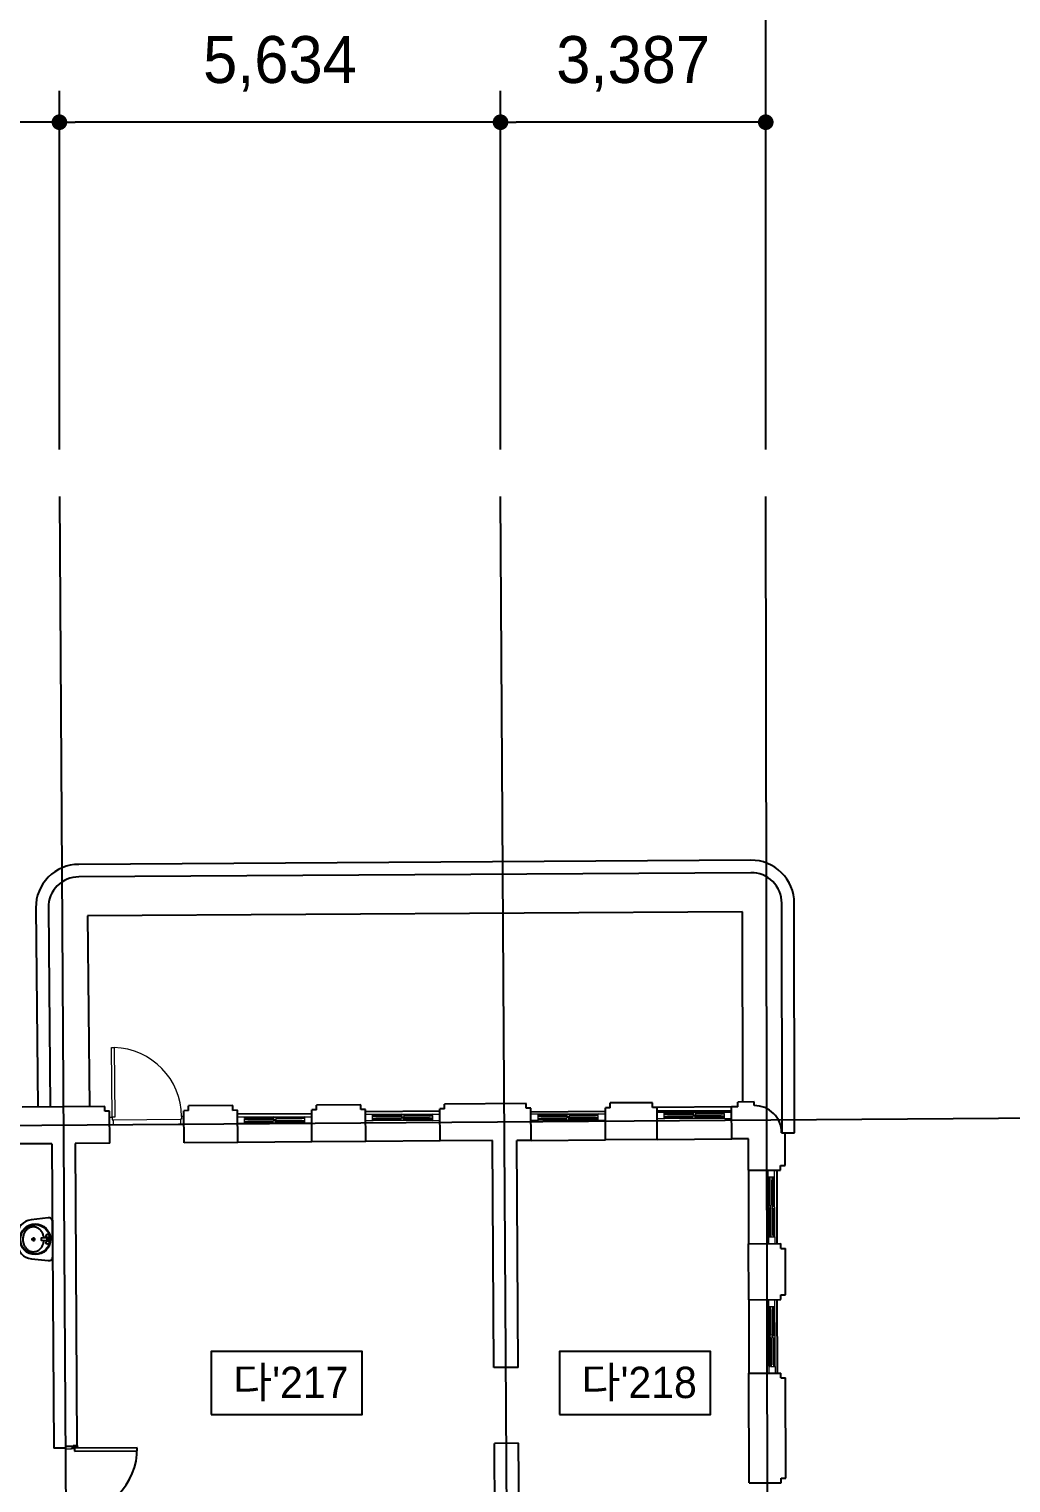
# Model space of a CAD drawing. Header units: millimetres. Extents: x 580267 to 706267, y -57600 to 28800.
# Drawn here: x 674261 to 686801, y -8622 to 9954 of the extents above; entities that cross this region are included whole.
import ezdxf
from ezdxf.enums import TextEntityAlignment as Align

# ---------------------------------------------------------------- set-up
doc = ezdxf.new("R2010")
doc.units = ezdxf.units.MM
doc.header["$LTSCALE"] = 5
doc.layers.add('ELE-2 (마감 창호)', color=4, linetype='Continuous', lineweight=9)
for name, color, linetype in [('text', 7, 'Continuous'), ('단면선', 2, 'Continuous'), ('입면', 7, 'Continuous'), ('입면선', 8, 'Continuous'), ('중심선', 1, 'Continuous'), ('치수', 7, 'Continuous')]:
    doc.layers.add(name, color=color, linetype=linetype)
doc.styles.get("Standard").update_dxf_attribs({"font": 'Gulim.ttf'})
doc.dimstyles.new('ISO-25', dxfattribs={"dimscale": 400, "dimtxt": 1.5, "dimasz": 0.5, "dimexe": 1, "dimexo": 1.5, "dimgap": 1, "dimtad": 1, "dimdec": 0, "dimlunit": 6, "dimtxsty": 'Standard', "dimblk": 'DOT', "dimcen": 0, "dimclrd": 256, "dimclre": 256, "dimclrt": 7, "dimadec": 0, "dimazin": 0, "dimtfac": 1, "dimtdec": 0, "dimtix": 1, "dimtmove": 0, "dimatfit": 3, "dimfxl": 1.25, "dimlwd": -1, "dimlwe": -1, "dimarcsym": 0})

# ---------------------------------------------------------------- blocks, each defined once
blk = doc.blocks.new('A$C26F80365')
at = {"layer": '입면선'}
for p, q in [((-25, 194), (25, 194)), ((-26, 0), (27, 0)), ((0, -27), (0, 26))]:
    blk.add_line(p, q, dxfattribs=at)
blk.add_lwpolyline([(-51, -205), (51, -205, 0.382162), (250, -27), (274, 189, 0.447008), (224, 245), (-224, 245, 0.447008), (-274, 189), (-250, -27, 0.382162)], format="xyb", close=True, dxfattribs=at)
blk.add_lwpolyline([(-25, 170), (-22, 170, -0.386916), (-18, 166), (-12, 101), (12, 101), (18, 166, -0.386916), (22, 170), (25, 170)], format="xyb", dxfattribs=at)
for centre, radius in [((0, 23), 196), ((0, 23), 188), ((-43, 182), 21.4), ((0, 182), 6.83), ((43, 182), 21.4), ((0, 0), 12.8)]:
    blk.add_circle(centre, radius, dxfattribs=at)
blk.add_rational_spline([(-15, 134), (-270, 114), (-135, -71), (0, -256), (135, -71), (270, 114), (15, 134)], [1, 0.527194519268, 1, 0.527194519268, 1, 0.527194519268, 1], degree=2, knots=[0, 0, 0, 0.333333, 0.333333, 0.666667, 0.666667, 1, 1, 1], dxfattribs=at)
blk = doc.blocks.new('_Dot')
at = {"color": 0, "linetype": 'ByBlock', "lineweight": -2}
blk.add_line((-0.5, 0), (-1, 0), dxfattribs=at)
at = {"color": 0, "linetype": 'ByBlock', "const_width": 0.5}
blk.add_lwpolyline([(-0.25, 0, 1), (0.25, 0, 1)], format="xyb", close=True, dxfattribs=at)
blk = doc.blocks.new('*D5')
at = {"layer": 'Defpoints', "color": 0}
for p in [(683670, 13077), (607136, 3983), (683670, 3983)]:
    blk.add_point(p, dxfattribs=at)
at = {"layer": '치수'}
for p, q in [((607136, 4583), (607136, 13477)), ((683670, 4583), (683670, 13477)), ((607336, 13077), (683470, 13077))]:
    blk.add_line(p, q, dxfattribs=at)
at = {"layer": '치수', "xscale": 200, "yscale": 200, "zscale": 200, "rotation": 180}
blk.add_blockref('_Dot', (607136, 13077), dxfattribs=at)
at = {"layer": '치수', "xscale": 200, "yscale": 200, "zscale": 200}
blk.add_blockref('_Dot', (683670, 13077), dxfattribs=at)
at = {"layer": '치수', "color": 7, "insert": (645403, 13822), "char_height": 600, "attachment_point": 5}
blk.add_mtext('76,534', dxfattribs=at)
blk = doc.blocks.new('*D28')
at = {"layer": 'Defpoints', "color": 0}
for p in [(671010, 8764), (671010, 3983), (674648, 3983)]:
    blk.add_point(p, dxfattribs=at)
at = {"layer": '치수'}
for p, q in [((671010, 4583), (671010, 9164)), ((674648, 4583), (674648, 9164)), ((674448, 8764), (671210, 8764))]:
    blk.add_line(p, q, dxfattribs=at)
at = {"layer": '치수', "xscale": 200, "yscale": 200, "zscale": 200, "rotation": 180}
blk.add_blockref('_Dot', (671010, 8764), dxfattribs=at)
at = {"layer": '치수', "xscale": 200, "yscale": 200, "zscale": 200}
blk.add_blockref('_Dot', (674648, 8764), dxfattribs=at)
at = {"layer": '치수', "color": 7, "insert": (672829, 9509), "char_height": 600, "attachment_point": 5}
blk.add_mtext('3,639', dxfattribs=at)
blk = doc.blocks.new('*D29')
at = {"layer": 'Defpoints', "color": 0}
for p in [(674648, 8764), (674648, 3983), (680282, 3983)]:
    blk.add_point(p, dxfattribs=at)
at = {"layer": '치수'}
for p, q in [((674648, 4583), (674648, 9164)), ((680282, 4583), (680282, 9164)), ((680082, 8764), (674848, 8764))]:
    blk.add_line(p, q, dxfattribs=at)
at = {"layer": '치수', "xscale": 200, "yscale": 200, "zscale": 200, "rotation": 180}
blk.add_blockref('_Dot', (674648, 8764), dxfattribs=at)
at = {"layer": '치수', "xscale": 200, "yscale": 200, "zscale": 200}
blk.add_blockref('_Dot', (680282, 8764), dxfattribs=at)
at = {"layer": '치수', "color": 7, "insert": (677465, 9509), "char_height": 600, "attachment_point": 5}
blk.add_mtext('5,634', dxfattribs=at)
blk = doc.blocks.new('*D30')
at = {"layer": 'Defpoints', "color": 0}
for p in [(680282, 8764), (680282, 3983), (683670, 3983)]:
    blk.add_point(p, dxfattribs=at)
at = {"layer": '치수'}
for p, q in [((680282, 4583), (680282, 9164)), ((683670, 4583), (683670, 9164)), ((683470, 8764), (680482, 8764))]:
    blk.add_line(p, q, dxfattribs=at)
at = {"layer": '치수', "xscale": 200, "yscale": 200, "zscale": 200, "rotation": 180}
blk.add_blockref('_Dot', (680282, 8764), dxfattribs=at)
at = {"layer": '치수', "xscale": 200, "yscale": 200, "zscale": 200}
blk.add_blockref('_Dot', (683670, 8764), dxfattribs=at)
at = {"layer": '치수', "color": 7, "insert": (681976, 9509), "char_height": 600, "attachment_point": 5}
blk.add_mtext('3,387', dxfattribs=at)
blk = doc.blocks.new('*D47')
at = {"layer": 'Defpoints', "color": 0}
for p in [(683670, 10920), (666710, 3983), (683670, 3983)]:
    blk.add_point(p, dxfattribs=at)
at = {"layer": '치수'}
for p, q in [((666710, 4583), (666710, 11320)), ((683670, 4583), (683670, 11320)), ((666910, 10920), (683470, 10920))]:
    blk.add_line(p, q, dxfattribs=at)
at = {"layer": '치수', "xscale": 200, "yscale": 200, "zscale": 200, "rotation": 180}
blk.add_blockref('_Dot', (666710, 10920), dxfattribs=at)
at = {"layer": '치수', "xscale": 200, "yscale": 200, "zscale": 200}
blk.add_blockref('_Dot', (683670, 10920), dxfattribs=at)
at = {"layer": '치수', "color": 7, "insert": (675190, 11665), "char_height": 600, "attachment_point": 5}
blk.add_mtext('16,960', dxfattribs=at)

msp = doc.modelspace()

# ---------------------------------------------------------------- linework, layer by layer
at = {"layer": 'ELE-2 (마감 창호)'}
for p, q in [((675313.4, -3058.3), (675348.4, -3058)), ((675319.6, -3947.3), (675313.4, -3058.3)), ((675348.4, -3058), (675354.6, -3947.1)), ((682373.9, -3889.7), (682282.2, -3890.3)), ((683141.8, -3884.2), (682373.9, -3889.7)), ((682374.1, -3904.7), (682373.9, -3889.7)), ((682414, -3893.4), (682375, -3893.6)), ((682375, -3903.6), (682375, -3893.6)), ((682414, -3901.9), (682414, -3893.4)), ((682734.4, -3901.6), (682735.4, -3900.1)), ((682735.4, -3900.1), (682737.4, -3899.6)), ((682737.3, -3891.1), (682776.3, -3890.8)), ((682737.4, -3899.6), (682737.3, -3891.1)), ((682747.4, -3900.5), (682737.4, -3899.6)), ((682747.5, -3908.5), (682747.4, -3900.5)), ((682776.5, -3917.8), (682776.3, -3890.8)), ((683121.9, -3899.4), (683141.9, -3899.2)), ((683121.9, -3904.4), (683121.9, -3899.4)), ((683141.8, -3884.2), (683233.6, -3883.6)), ((683141.9, -3899.2), (683141.8, -3884.2)), ((675289.6, -3947.6), (675319.6, -3947.3)), ((675290.4, -4047.6), (675289.6, -3947.6)), ((675335.4, -4047.2), (675290.4, -4047.6)), ((675354.6, -3947.1), (675319.6, -3947.3)), ((675319.6, -3947.3), (675319.9, -3982.3)), ((675319.9, -3982.3), (675334.9, -3982.2)), ((675334.9, -3982.2), (676193.9, -3976.2)), ((675334.9, -3982.2), (675335.4, -4047.2)), ((675335.4, -4047.2), (676194.4, -4041.2)), ((676208.9, -3976.1), (676193.9, -3976.2)), ((676193.9, -3976.2), (676194.4, -4041.2)), ((676194.4, -4041.2), (676239.4, -4040.9)), ((676238.7, -3940.9), (676208.7, -3941.1)), ((676208.7, -3941.1), (676208.9, -3976.1)), ((676239.4, -4040.9), (676238.7, -3940.9)), ((677013.1, -3948.4), (676922.5, -3949.1)), ((677018.6, -4028.4), (676923, -4029.1)), ((677780.9, -3943), (677013.1, -3948.4)), ((677013.2, -3963.4), (677013.1, -3948.4)), ((677033.2, -3963.3), (677013.2, -3963.4)), ((677033.2, -3968.3), (677013.2, -3968.4)), ((677013.5, -4008.4), (677013.2, -3968.4)), ((677033.5, -4008.3), (677013.5, -4008.4)), ((677033.5, -4013.3), (677013.5, -4013.4)), ((677013.6, -4025.4), (677013.5, -4013.4)), ((677018.6, -4025.4), (677013.6, -4025.4)), ((677053.1, -3952.1), (677014.1, -3952.4)), ((677014.2, -3962.4), (677014.1, -3952.4)), ((677034.2, -3962.3), (677014.2, -3962.4)), ((677034.2, -3969.3), (677014.2, -3969.4)), ((677014.3, -3979.4), (677014.2, -3969.4)), ((677053.3, -3979.1), (677014.3, -3979.4)), ((677776.5, -4023), (677018.6, -4028.4)), ((677018.6, -4028.4), (677018.6, -4025.4)), ((677033.2, -3968.3), (677033.2, -3963.3)), ((677033.5, -4013.3), (677033.5, -4008.3)), ((677034.2, -3969.3), (677034.2, -3962.3)), ((677043.2, -3961.7), (677053.1, -3960.6)), ((677043.2, -3969.7), (677043.2, -3961.7)), ((677053.2, -3970.6), (677043.2, -3969.7)), ((677381.5, -3960.3), (677048.2, -3962.7)), ((677048.2, -3968.7), (677048.2, -3962.7)), ((677381.6, -3966.3), (677048.2, -3968.7)), ((677053.1, -3960.6), (677053.1, -3952.1)), ((677055.2, -3961.1), (677053.1, -3960.6)), ((677055.2, -3970.1), (677053.2, -3970.6)), ((677053.3, -3979.1), (677053.2, -3970.6)), ((677056.2, -3962.6), (677055.2, -3961.1)), ((677056.2, -3968.6), (677055.2, -3970.1)), ((677373.5, -3960.4), (677374.5, -3958.9)), ((677373.6, -3966.4), (677374.6, -3967.9)), ((677374.5, -3958.9), (677376.5, -3958.4)), ((677374.6, -3967.9), (677376.6, -3968.4)), ((677376.4, -3949.9), (677415.4, -3949.6)), ((677376.5, -3958.4), (677376.4, -3949.9)), ((677386.5, -3959.3), (677376.5, -3958.4)), ((677386.6, -3967.3), (677376.6, -3968.4)), ((677376.6, -3976.9), (677376.6, -3968.4)), ((677376.6, -3976.9), (677415.6, -3976.6)), ((677416.8, -3994.6), (677377.8, -3994.8)), ((677416.8, -3994.6), (677377.8, -3994.8)), ((677378, -4021.8), (677377.8, -3994.8)), ((677378, -4021.8), (677417, -4021.6)), ((677381.6, -3966.3), (677381.5, -3960.3)), ((677386.6, -3967.3), (677386.5, -3959.3)), ((677406.8, -4004.1), (677416.8, -4003.1)), ((677406.9, -4012.1), (677406.8, -4004.1)), ((677416.9, -4013.1), (677406.9, -4012.1)), ((677745.3, -4002.8), (677411.8, -4005.1)), ((677411.9, -4011.1), (677411.8, -4005.1)), ((677745.4, -4008.8), (677411.9, -4011.1)), ((677415.6, -3976.6), (677415.4, -3949.6)), ((677416.8, -4003.1), (677416.8, -3994.6)), ((677418.8, -4003.6), (677416.8, -4003.1)), ((677418.9, -4012.6), (677416.9, -4013.1)), ((677417, -4021.6), (677416.9, -4013.1)), ((677419.8, -4005.1), (677418.8, -4003.6)), ((677419.9, -4011.1), (677418.9, -4012.6)), ((677738.3, -4002.8), (677739.3, -4001.3)), ((677738.4, -4008.8), (677739.4, -4010.3)), ((677739.3, -4001.3), (677741.3, -4000.8)), ((677739.4, -4010.3), (677741.4, -4010.8)), ((677741.2, -3992.3), (677780.2, -3992)), ((677741.3, -4000.8), (677741.2, -3992.3)), ((677751.3, -4001.7), (677741.3, -4000.8)), ((677741.4, -4010.8), (677751.4, -4009.7)), ((677741.4, -4019.3), (677741.4, -4010.8)), ((677780.4, -4019), (677741.4, -4019.3)), ((677746.4, -4008.8), (677746.3, -4002.8)), ((677751.4, -4009.7), (677751.3, -4001.7)), ((677760.3, -4002.2), (677780.3, -4002)), ((677760.4, -4009.2), (677760.3, -4002.2)), ((677760.4, -4009.2), (677780.4, -4009)), ((677761, -3958.1), (677781, -3958)), ((677761, -3963.1), (677761, -3958.1)), ((677761, -3963.1), (677781, -3963)), ((677761.3, -4003.1), (677781.3, -4003)), ((677761.3, -4008.1), (677761.3, -4003.1)), ((677761.3, -4008.1), (677781.3, -4008)), ((677776.5, -4023), (677776.4, -4020)), ((677776.4, -4020), (677781.4, -4020)), ((677776.5, -4023), (677872.1, -4022.4)), ((677780.3, -4002), (677780.2, -3992)), ((677780.4, -4019), (677780.4, -4009)), ((677780.9, -3943), (677871.5, -3942.4)), ((677781, -3958), (677780.9, -3943)), ((677781.3, -4003), (677781, -3963)), ((677781.4, -4020), (677781.3, -4008)), ((678648.5, -3914.9), (678557.9, -3915.5)), ((678654.1, -3994.9), (678558.5, -3995.5)), ((679416.3, -3909.5), (678648.5, -3914.9)), ((678648.6, -3929.9), (678648.5, -3914.9)), ((678668.6, -3929.8), (678648.6, -3929.9)), ((678668.6, -3934.8), (678648.6, -3934.9)), ((678648.9, -3974.9), (678648.6, -3934.9)), ((678668.9, -3974.8), (678648.9, -3974.9)), ((678669, -3979.8), (678649, -3979.9)), ((678649, -3991.9), (678649, -3979.9)), ((678654, -3991.9), (678649, -3991.9)), ((678688.5, -3918.6), (678649.5, -3918.9)), ((678649.6, -3928.9), (678649.5, -3918.9)), ((678669.6, -3928.7), (678649.6, -3928.9)), ((678669.6, -3935.7), (678649.6, -3935.9)), ((678649.7, -3945.9), (678649.6, -3935.9)), ((678688.7, -3945.6), (678649.7, -3945.9)), ((678654.1, -3994.9), (678654, -3991.9)), ((679411.9, -3989.5), (678654.1, -3994.9)), ((678668.6, -3934.8), (678668.6, -3929.8)), ((678669, -3979.8), (678668.9, -3974.8)), ((678669.6, -3935.7), (678669.6, -3928.7)), ((678678.6, -3928.2), (678688.6, -3927.1)), ((678678.7, -3936.2), (678678.6, -3928.2)), ((678688.7, -3937.1), (678678.7, -3936.2)), ((679017, -3926.8), (678683.6, -3929.1)), ((678683.6, -3935.1), (678683.6, -3929.1)), ((679017, -3932.8), (678683.6, -3935.1)), ((678688.6, -3927.1), (678688.5, -3918.6)), ((678690.6, -3927.6), (678688.6, -3927.1)), ((678690.7, -3936.6), (678688.7, -3937.1)), ((678688.7, -3945.6), (678688.7, -3937.1)), ((678691.6, -3929.1), (678690.6, -3927.6)), ((678691.6, -3935.1), (678690.7, -3936.6)), ((679009, -3926.9), (679010, -3925.3)), ((679009, -3932.9), (679010, -3934.3)), ((679010, -3925.3), (679011.9, -3924.8)), ((679010, -3934.3), (679012, -3934.8)), ((679011.9, -3916.3), (679050.9, -3916.1)), ((679011.9, -3924.8), (679011.9, -3916.3)), ((679022, -3925.8), (679011.9, -3924.8)), ((679022, -3933.8), (679012, -3934.8)), ((679012.1, -3943.3), (679012, -3934.8)), ((679012.1, -3943.3), (679051.1, -3943.1)), ((679052.2, -3961.1), (679013.2, -3961.3)), ((679052.2, -3961.1), (679013.2, -3961.3)), ((679013.4, -3988.3), (679013.2, -3961.3)), ((679013.4, -3988.3), (679052.4, -3988.1)), ((679017, -3932.8), (679017, -3926.8)), ((679022, -3933.8), (679022, -3925.8)), ((679042.3, -3970.6), (679052.3, -3969.6)), ((679042.3, -3978.6), (679042.3, -3970.6)), ((679052.3, -3979.6), (679042.3, -3978.6)), ((679380.8, -3969.2), (679047.3, -3971.6)), ((679047.3, -3977.6), (679047.3, -3971.6)), ((679380.8, -3975.2), (679047.3, -3977.6)), ((679051.1, -3943.1), (679050.9, -3916.1)), ((679052.3, -3969.6), (679052.2, -3961.1)), ((679054.3, -3970), (679052.3, -3969.6)), ((679054.3, -3979), (679052.3, -3979.6)), ((679052.4, -3988.1), (679052.3, -3979.6)), ((679055.3, -3971.5), (679054.3, -3970)), ((679055.3, -3977.5), (679054.3, -3979)), ((679373.8, -3969.3), (679374.7, -3967.8)), ((679373.8, -3975.3), (679374.8, -3976.8)), ((679374.7, -3967.8), (679376.7, -3967.3)), ((679374.8, -3976.8), (679376.8, -3977.3)), ((679376.7, -3958.8), (679415.7, -3958.5)), ((679376.7, -3967.3), (679376.7, -3958.8)), ((679386.7, -3968.2), (679376.7, -3967.3)), ((679376.8, -3977.3), (679386.8, -3976.2)), ((679376.9, -3985.8), (679376.8, -3977.3)), ((679415.9, -3985.5), (679376.9, -3985.8)), ((679381.8, -3975.2), (679381.8, -3969.2)), ((679386.8, -3976.2), (679386.7, -3968.2)), ((679395.7, -3968.6), (679415.7, -3968.5)), ((679395.8, -3975.6), (679395.7, -3968.6)), ((679395.8, -3975.6), (679415.8, -3975.5)), ((679396.4, -3924.6), (679416.4, -3924.5)), ((679396.5, -3929.6), (679396.4, -3924.6)), ((679396.5, -3929.6), (679416.5, -3929.5)), ((679396.8, -3969.6), (679416.8, -3969.5)), ((679396.8, -3974.6), (679396.8, -3969.6)), ((679396.8, -3974.6), (679416.8, -3974.5)), ((679411.9, -3989.5), (679411.9, -3986.5)), ((679411.9, -3986.5), (679416.9, -3986.5)), ((679411.9, -3989.5), (679507.5, -3988.8)), ((679415.7, -3968.5), (679415.7, -3958.5)), ((679415.9, -3985.5), (679415.8, -3975.5)), ((679416.3, -3909.5), (679506.9, -3908.8)), ((679416.4, -3924.5), (679416.3, -3909.5)), ((679416.8, -3969.5), (679416.5, -3929.5)), ((679416.9, -3986.5), (679416.8, -3974.5)), ((680761.8, -3911), (680669.6, -3911.7)), ((680767.3, -3991), (680670.2, -3991.7)), ((681529.6, -3905.6), (680761.8, -3911)), ((680761.9, -3926), (680761.8, -3911)), ((680781.9, -3925.9), (680761.9, -3926)), ((680781.9, -3930.9), (680761.9, -3931)), ((680762.2, -3971), (680761.9, -3931)), ((680782.2, -3970.9), (680762.2, -3971)), ((680782.2, -3975.9), (680762.2, -3976)), ((680762.3, -3988), (680762.2, -3976)), ((680767.3, -3988), (680762.3, -3988)), ((680801.8, -3914.7), (680762.8, -3915)), ((680762.9, -3925), (680762.8, -3915)), ((680782.9, -3924.9), (680762.9, -3925)), ((680782.9, -3931.9), (680762.9, -3932)), ((680763, -3942), (680762.9, -3932)), ((680802, -3941.7), (680763, -3942)), ((681525.2, -3985.6), (680767.3, -3991)), ((680767.3, -3991), (680767.3, -3988)), ((680781.9, -3930.9), (680781.9, -3925.9)), ((680782.2, -3975.9), (680782.2, -3970.9)), ((680782.9, -3931.9), (680782.9, -3924.9)), ((680791.9, -3924.3), (680801.9, -3923.2)), ((680791.9, -3932.3), (680791.9, -3924.3)), ((680801.9, -3933.2), (680791.9, -3932.3)), ((681130.2, -3922.9), (680796.9, -3925.3)), ((680796.9, -3931.3), (680796.9, -3925.3)), ((681130.3, -3928.9), (680796.9, -3931.3)), ((680801.9, -3923.2), (680801.8, -3914.7)), ((680803.9, -3923.7), (680801.9, -3923.2)), ((680803.9, -3932.7), (680801.9, -3933.2)), ((680802, -3941.7), (680801.9, -3933.2)), ((680804.9, -3925.2), (680803.9, -3923.7)), ((680804.9, -3931.2), (680803.9, -3932.7)), ((681122.2, -3923), (681123.2, -3921.5)), ((681122.3, -3929), (681123.3, -3930.5)), ((681123.2, -3921.5), (681125.2, -3921)), ((681123.3, -3930.5), (681125.3, -3931)), ((681125.2, -3912.5), (681164.2, -3912.2)), ((681125.2, -3921), (681125.2, -3912.5)), ((681135.2, -3921.9), (681125.2, -3921)), ((681135.3, -3929.9), (681125.3, -3931)), ((681125.4, -3939.5), (681125.3, -3931)), ((681125.4, -3939.5), (681164.4, -3939.2)), ((681165.5, -3957.2), (681126.5, -3957.4)), ((681165.5, -3957.2), (681126.5, -3957.4)), ((681126.7, -3984.4), (681126.5, -3957.4)), ((681126.7, -3984.4), (681165.7, -3984.2)), ((681130.3, -3928.9), (681130.2, -3922.9)), ((681135.3, -3929.9), (681135.2, -3921.9)), ((681155.5, -3966.7), (681165.5, -3965.7)), ((681155.6, -3974.7), (681155.5, -3966.7)), ((681165.6, -3975.7), (681155.6, -3974.7)), ((681494, -3965.4), (681160.6, -3967.7)), ((681160.6, -3973.7), (681160.6, -3967.7)), ((681494.1, -3971.4), (681160.6, -3973.7)), ((681164.4, -3939.2), (681164.2, -3912.2)), ((681165.5, -3965.7), (681165.5, -3957.2)), ((681167.5, -3966.2), (681165.5, -3965.7)), ((681167.6, -3975.2), (681165.6, -3975.7)), ((681165.7, -3984.2), (681165.6, -3975.7)), ((681168.6, -3967.6), (681167.5, -3966.2)), ((681168.6, -3973.6), (681167.6, -3975.2)), ((681487, -3965.4), (681488, -3963.9)), ((681487.1, -3971.4), (681488.1, -3972.9)), ((681488, -3963.9), (681490, -3963.4)), ((681488.1, -3972.9), (681490.1, -3973.4)), ((681490, -3954.9), (681529, -3954.6)), ((681490, -3963.4), (681490, -3954.9)), ((681500, -3964.3), (681490, -3963.4)), ((681490.1, -3973.4), (681500.1, -3972.3)), ((681490.1, -3981.9), (681490.1, -3973.4)), ((681529.1, -3981.6), (681490.1, -3981.9)), ((681495.1, -3971.3), (681495, -3965.3)), ((681500.1, -3972.3), (681500, -3964.3)), ((681509, -3964.7), (681529, -3964.6)), ((681509.1, -3971.7), (681509, -3964.7)), ((681509.1, -3971.7), (681529.1, -3971.6)), ((681509.7, -3920.7), (681529.7, -3920.6)), ((681509.8, -3925.7), (681509.7, -3920.7)), ((681509.8, -3925.7), (681529.8, -3925.6)), ((681510, -3965.7), (681530, -3965.6)), ((681510.1, -3970.7), (681510, -3965.7)), ((681510.1, -3970.7), (681530.1, -3970.6)), ((681525.2, -3985.6), (681525.2, -3982.6)), ((681525.2, -3982.6), (681530.2, -3982.6)), ((681525.2, -3985.6), (681622.4, -3985)), ((681529, -3964.6), (681529, -3954.6)), ((681529.1, -3981.6), (681529.1, -3971.6)), ((681529.6, -3905.6), (681621.8, -3905)), ((681529.7, -3920.6), (681529.6, -3905.6)), ((681530, -3965.6), (681529.8, -3925.6)), ((681530.2, -3982.6), (681530.1, -3970.6)), ((682379.5, -3969.6), (682282.7, -3970.3)), ((682394.1, -3904.5), (682374.1, -3904.7)), ((682394.1, -3909.5), (682374.1, -3909.7)), ((682374.4, -3949.7), (682374.1, -3909.7)), ((682394.4, -3949.5), (682374.4, -3949.7)), ((682394.4, -3954.5), (682374.4, -3954.7)), ((682374.5, -3966.7), (682374.4, -3954.7)), ((682379.5, -3966.6), (682374.5, -3966.7)), ((682395, -3903.5), (682375, -3903.6)), ((682395.1, -3910.5), (682375.1, -3910.6)), ((682375.2, -3920.6), (682375.1, -3910.6)), ((682414.2, -3920.4), (682375.2, -3920.6)), ((683137.3, -3964.3), (682379.5, -3969.6)), ((682379.5, -3969.6), (682379.5, -3966.6)), ((682394.1, -3909.5), (682394.1, -3904.5)), ((682394.4, -3954.5), (682394.4, -3949.5)), ((682395.1, -3910.5), (682395, -3903.5)), ((682404, -3902.9), (682414, -3901.9)), ((682404.1, -3910.9), (682404, -3902.9)), ((682414.1, -3911.9), (682404.1, -3910.9)), ((682742.4, -3901.6), (682409, -3903.9)), ((682409.1, -3909.9), (682409, -3903.9)), ((682742.4, -3907.6), (682409.1, -3909.9)), ((682416, -3902.4), (682414, -3901.9)), ((682416.1, -3911.4), (682414.1, -3911.9)), ((682414.2, -3920.4), (682414.1, -3911.9)), ((682417, -3903.9), (682416, -3902.4)), ((682417.1, -3909.9), (682416.1, -3911.4)), ((682734.4, -3907.6), (682735.5, -3909.1)), ((682735.5, -3909.1), (682737.5, -3909.6)), ((682747.5, -3908.5), (682737.5, -3909.6)), ((682737.5, -3918.1), (682737.5, -3909.6)), ((682737.5, -3918.1), (682776.5, -3917.8)), ((682777.6, -3935.8), (682738.7, -3936.1)), ((682777.6, -3935.8), (682738.7, -3936.1)), ((682738.8, -3963.1), (682738.7, -3936.1)), ((682738.8, -3963.1), (682777.8, -3962.8)), ((682742.4, -3907.6), (682742.4, -3901.6)), ((682767.7, -3945.4), (682777.7, -3944.3)), ((682767.8, -3953.4), (682767.7, -3945.4)), ((682777.8, -3954.3), (682767.8, -3953.4)), ((683106.2, -3944), (682772.7, -3946.3)), ((682772.8, -3952.3), (682772.7, -3946.3)), ((683106.2, -3950), (682772.8, -3952.3)), ((682777.7, -3944.3), (682777.6, -3935.8)), ((682779.7, -3944.8), (682777.7, -3944.3)), ((682779.8, -3953.8), (682777.8, -3954.3)), ((682777.8, -3962.8), (682777.8, -3954.3)), ((682780.7, -3946.3), (682779.7, -3944.8)), ((682780.8, -3952.3), (682779.8, -3953.8)), ((683099.2, -3944), (683100.2, -3942.5)), ((683099.2, -3950), (683100.3, -3951.5)), ((683100.2, -3942.5), (683102.2, -3942)), ((683100.3, -3951.5), (683102.3, -3952)), ((683102.1, -3933.5), (683141.1, -3933.3)), ((683102.2, -3942), (683102.1, -3933.5)), ((683112.2, -3943), (683102.2, -3942)), ((683102.3, -3952), (683112.2, -3951)), ((683102.3, -3960.5), (683102.3, -3952)), ((683141.3, -3960.3), (683102.3, -3960.5)), ((683107.2, -3950), (683107.2, -3944)), ((683112.2, -3951), (683112.2, -3943)), ((683121.2, -3943.4), (683141.2, -3943.3)), ((683121.2, -3950.4), (683121.2, -3943.4)), ((683121.2, -3950.4), (683141.2, -3950.3)), ((683121.9, -3904.4), (683141.9, -3904.2)), ((683122.2, -3944.4), (683142.2, -3944.2)), ((683122.2, -3949.4), (683122.2, -3944.4)), ((683122.2, -3949.4), (683142.2, -3949.2)), ((683137.3, -3961.3), (683142.3, -3961.2)), ((683137.3, -3964.3), (683137.3, -3961.3)), ((683137.3, -3964.3), (683234.1, -3963.6)), ((683141.2, -3943.3), (683141.1, -3933.3)), ((683141.3, -3960.3), (683141.2, -3950.3)), ((683142.2, -3944.2), (683141.9, -3904.2)), ((683142.3, -3961.2), (683142.2, -3949.2)), ((683702.7, -4716.8), (683702.6, -4626.2)), ((683782.7, -4711.6), (683782.6, -4626.1)), ((683704.1, -5474.6), (683702.7, -4716.8)), ((683702.7, -4716.8), (683705.7, -4716.8)), ((683705.7, -4711.8), (683717.7, -4711.8)), ((683705.7, -4716.8), (683705.7, -4711.8)), ((683717.8, -4731.8), (683717.7, -4711.8)), ((683717.8, -4731.8), (683722.8, -4731.8)), ((683722.7, -4711.8), (683762.7, -4711.7)), ((683722.8, -4731.8), (683722.7, -4711.8)), ((683751.7, -4712.7), (683761.7, -4712.7)), ((683751.8, -4751.7), (683751.7, -4712.7)), ((683751.8, -4751.7), (683760.3, -4751.7)), ((683760.3, -4751.7), (683761.3, -4741.7)), ((683760.8, -4753.7), (683760.3, -4751.7)), ((683762.3, -4754.7), (683760.8, -4753.7)), ((683761.3, -4741.7), (683769.3, -4741.7)), ((683761.8, -4732.7), (683761.7, -4712.7)), ((683761.8, -4732.7), (683768.8, -4732.7)), ((683762.3, -4746.7), (683768.3, -4746.7)), ((683762.9, -5080), (683762.3, -4746.7)), ((683762.8, -4731.7), (683762.7, -4711.7)), ((683762.8, -4731.7), (683767.8, -4731.7)), ((683767.7, -4711.7), (683782.7, -4711.6)), ((683767.8, -4731.7), (683767.7, -4711.7)), ((683768.9, -5080), (683768.3, -4746.7)), ((683768.3, -4754.7), (683769.8, -4753.7)), ((683768.7, -4712.7), (683778.7, -4712.7)), ((683768.8, -4732.7), (683768.7, -4712.7)), ((683769.3, -4741.7), (683770.3, -4751.7)), ((683769.8, -4753.7), (683770.3, -4751.7)), ((683770.3, -4751.7), (683778.8, -4751.7)), ((683778.8, -4751.7), (683778.7, -4712.7)), ((683784.1, -5479.5), (683782.7, -4711.6)), ((683707.4, -5076.1), (683734.4, -5076.1)), ((683707.4, -5076.1), (683707.4, -5115.1)), ((683707.4, -5115.1), (683715.9, -5115.1)), ((683715.9, -5115.1), (683716.9, -5105.1)), ((683716.4, -5117.1), (683715.9, -5115.1)), ((683717.9, -5118.1), (683716.4, -5117.1)), ((683716.9, -5105.1), (683724.9, -5105.1)), ((683717.9, -5110.1), (683723.9, -5110.1)), ((683718.5, -5443.6), (683717.9, -5110.1)), ((683724.5, -5443.6), (683723.9, -5110.1)), ((683723.9, -5118.1), (683725.4, -5117.1)), ((683724.9, -5105.1), (683725.9, -5115.1)), ((683725.4, -5117.1), (683725.9, -5115.1)), ((683725.9, -5115.1), (683734.4, -5115.1)), ((683734.4, -5115.1), (683734.4, -5076.1)), ((683734.4, -5115.1), (683734.4, -5076.1)), ((683752.4, -5075.1), (683760.9, -5075.1)), ((683752.4, -5075.1), (683752.4, -5114.1)), ((683752.4, -5114.1), (683779.4, -5114)), ((683761.4, -5073.1), (683760.9, -5075.1)), ((683761.9, -5085), (683760.9, -5075.1)), ((683762.9, -5072), (683761.4, -5073.1)), ((683761.9, -5085), (683769.9, -5085)), ((683762.9, -5080), (683768.9, -5080)), ((683768.9, -5072), (683770.4, -5073)), ((683769.9, -5085), (683770.9, -5075)), ((683770.4, -5073), (683770.9, -5075)), ((683770.9, -5075), (683779.4, -5075)), ((683779.4, -5075), (683779.4, -5114)), ((683704.1, -5474.6), (683707.1, -5474.6)), ((683704.1, -5474.6), (683704.2, -5565.2)), ((683707.1, -5474.6), (683707.1, -5479.6)), ((683707.1, -5479.6), (683719.1, -5479.6)), ((683708, -5439.6), (683716.5, -5439.6)), ((683708.1, -5478.6), (683708, -5439.6)), ((683708.1, -5478.6), (683718.1, -5478.6)), ((683717, -5437.6), (683716.5, -5439.6)), ((683716.5, -5439.6), (683717.5, -5449.6)), ((683718.5, -5436.6), (683717, -5437.6)), ((683717.5, -5449.6), (683725.5, -5449.6)), ((683718, -5458.6), (683725, -5458.6)), ((683718, -5458.6), (683718.1, -5478.6)), ((683718.5, -5444.6), (683724.5, -5444.6)), ((683719, -5459.6), (683724, -5459.6)), ((683719, -5459.6), (683719.1, -5479.6)), ((683724, -5459.6), (683724.1, -5479.6)), ((683724.1, -5479.6), (683764.1, -5479.5)), ((683724.5, -5436.6), (683726, -5437.6)), ((683725, -5458.6), (683725.1, -5478.6)), ((683725.1, -5478.6), (683735.1, -5478.6)), ((683725.5, -5449.6), (683726.5, -5439.6)), ((683726, -5437.6), (683726.5, -5439.6)), ((683726.5, -5439.6), (683735, -5439.6)), ((683735, -5439.6), (683735.1, -5478.6)), ((683764, -5459.5), (683769, -5459.5)), ((683764, -5459.5), (683764.1, -5479.5)), ((683769, -5459.5), (683769.1, -5479.5)), ((683769.1, -5479.5), (683784.1, -5479.5)), ((683784.1, -5479.5), (683784.2, -5565)), ((683707.6, -6370.9), (683707.5, -6280.4)), ((683787.6, -6365.8), (683787.5, -6280.2)), ((683708.9, -7128.8), (683707.6, -6370.9)), ((683707.6, -6370.9), (683710.6, -6370.9)), ((683710.6, -6365.9), (683722.6, -6365.9)), ((683710.6, -6370.9), (683710.6, -6365.9)), ((683722.6, -6385.9), (683722.6, -6365.9)), ((683722.6, -6385.9), (683727.6, -6385.9)), ((683727.6, -6365.9), (683767.6, -6365.8)), ((683727.6, -6385.9), (683727.6, -6365.9)), ((683756.6, -6366.8), (683766.6, -6366.8)), ((683756.7, -6405.8), (683756.6, -6366.8)), ((683756.7, -6405.8), (683765.2, -6405.8)), ((683765.2, -6405.8), (683766.2, -6395.8)), ((683765.7, -6407.8), (683765.2, -6405.8)), ((683767.2, -6408.8), (683765.7, -6407.8)), ((683766.2, -6395.8), (683774.2, -6395.8)), ((683766.6, -6386.8), (683766.6, -6366.8)), ((683766.6, -6386.8), (683773.6, -6386.8)), ((683767.2, -6400.8), (683773.2, -6400.8)), ((683767.8, -6734.2), (683767.2, -6400.8)), ((683767.6, -6385.8), (683767.6, -6365.8)), ((683767.6, -6385.8), (683772.6, -6385.8)), ((683772.6, -6365.8), (683787.6, -6365.8)), ((683772.6, -6385.8), (683772.6, -6365.8)), ((683773.8, -6734.2), (683773.2, -6400.8)), ((683773.2, -6408.8), (683774.7, -6407.8)), ((683773.6, -6366.8), (683783.6, -6366.8)), ((683773.6, -6386.8), (683773.6, -6366.8)), ((683774.2, -6395.8), (683775.2, -6405.8)), ((683774.7, -6407.8), (683775.2, -6405.8)), ((683775.2, -6405.8), (683783.7, -6405.8)), ((683783.7, -6405.8), (683783.6, -6366.8)), ((683788.9, -7133.6), (683787.6, -6365.8)), ((683712.2, -6730.3), (683739.2, -6730.2)), ((683712.2, -6730.3), (683712.3, -6769.3)), ((683712.3, -6769.3), (683720.8, -6769.3)), ((683720.8, -6769.3), (683721.8, -6759.3)), ((683721.3, -6771.3), (683720.8, -6769.3)), ((683722.8, -6772.3), (683721.3, -6771.3)), ((683721.8, -6759.3), (683729.8, -6759.3)), ((683722.8, -6764.3), (683728.8, -6764.3)), ((683723.4, -7097.7), (683722.8, -6764.3)), ((683729.4, -7097.7), (683728.8, -6764.3)), ((683728.8, -6772.3), (683730.3, -6771.3)), ((683729.8, -6759.3), (683730.8, -6769.3)), ((683730.3, -6771.3), (683730.8, -6769.3)), ((683730.8, -6769.3), (683739.3, -6769.2)), ((683739.3, -6769.2), (683739.2, -6730.2)), ((683739.3, -6769.2), (683739.2, -6730.2)), ((683757.2, -6729.2), (683765.7, -6729.2)), ((683757.2, -6729.2), (683757.3, -6768.2)), ((683757.3, -6768.2), (683784.3, -6768.2)), ((683766.2, -6727.2), (683765.7, -6729.2)), ((683766.8, -6739.2), (683765.7, -6729.2)), ((683767.7, -6726.2), (683766.2, -6727.2)), ((683766.8, -6739.2), (683774.8, -6739.2)), ((683767.8, -6734.2), (683773.8, -6734.2)), ((683773.7, -6726.2), (683775.2, -6727.2)), ((683774.8, -6739.2), (683775.7, -6729.2)), ((683775.2, -6727.2), (683775.7, -6729.2)), ((683775.7, -6729.2), (683784.2, -6729.2)), ((683784.2, -6729.2), (683784.3, -6768.2)), ((683708.9, -7128.8), (683711.9, -7128.8)), ((683708.9, -7128.8), (683709.1, -7219.3)), ((683711.9, -7128.8), (683711.9, -7133.8)), ((683711.9, -7133.8), (683723.9, -7133.7)), ((683712.9, -7093.8), (683721.4, -7093.8)), ((683712.9, -7132.8), (683712.9, -7093.8)), ((683712.9, -7132.8), (683722.9, -7132.7)), ((683721.9, -7091.8), (683721.4, -7093.8)), ((683721.4, -7093.8), (683722.4, -7103.8)), ((683723.4, -7090.7), (683721.9, -7091.8)), ((683722.4, -7103.8), (683730.4, -7103.7)), ((683722.9, -7112.7), (683729.9, -7112.7)), ((683722.9, -7112.7), (683722.9, -7132.7)), ((683723.4, -7098.7), (683729.4, -7098.7)), ((683723.9, -7113.7), (683728.9, -7113.7)), ((683723.9, -7113.7), (683723.9, -7133.7)), ((683728.9, -7113.7), (683728.9, -7133.7)), ((683728.9, -7133.7), (683768.9, -7133.7)), ((683729.4, -7090.7), (683730.9, -7091.7)), ((683729.9, -7112.7), (683729.9, -7132.7)), ((683729.9, -7132.7), (683739.9, -7132.7)), ((683730.4, -7103.7), (683731.4, -7093.7)), ((683730.9, -7091.7), (683731.4, -7093.7)), ((683731.4, -7093.7), (683739.9, -7093.7)), ((683739.9, -7093.7), (683739.9, -7132.7)), ((683768.9, -7113.7), (683773.9, -7113.7)), ((683768.9, -7113.7), (683768.9, -7133.7)), ((683773.9, -7113.7), (683773.9, -7133.7)), ((683773.9, -7133.7), (683788.9, -7133.6)), ((683788.9, -7133.6), (683789.1, -7219.2)), ((674721.6, -8156.8), (674721.6, -8186.8)), ((674721.6, -8186.8), (674801.6, -8186.8)), ((674801.6, -8186.8), (674801.6, -8176.8))]:
    msp.add_line(p, q, dxfattribs=at)
msp.add_arc((675319.6, -3947.3), 889.1, 0.40357, 88.10303, dxfattribs=at)
at = {"layer": 'text'}
for p, q in [((674821.6, -8156.8), (674721.6, -8156.8)), ((674881.6, -8146.8), (674821.6, -8146.8)), ((674821.6, -8146.8), (674821.6, -8156.8)), ((674841.6, -8176.8), (674841.6, -8156.8)), ((674841.6, -8156.8), (674881.6, -8156.8)), ((675642.6, -8171.6), (674841.6, -8176.8)), ((674881.6, -8156.8), (674881.6, -8146.8)), ((675642.8, -8211.6), (675642.6, -8171.6)), ((674801.6, -8176.8), (674841.6, -8176.8)), ((674841.6, -8176.8), (674841.6, -8216.8)), ((674841.6, -8216.8), (675642.8, -8211.6))]:
    msp.add_line(p, q, dxfattribs=at)
for points in [[(676586.2, -7745.6), (678514.8, -7745.6), (678514.8, -6943.7), (676586.2, -6943.7)], [(681036.2, -7745.6), (682964.8, -7745.6), (682964.8, -6943.7), (681036.2, -6943.7)]]:
    msp.add_lwpolyline(points, close=True, dxfattribs=at)
msp.add_arc((674794.7, -8177.8), 847.9, 270.8252, 0.41677, dxfattribs=at)
at = {"layer": '단면선'}
for p, q in [((675228.7, -3813), (674173.2, -3820.4)), ((675229.1, -3873), (675228.7, -3813)), ((675289.1, -3872.6), (675229.1, -3873)), ((675292, -4282.5), (675289.1, -3872.6)), ((676298.2, -3865.4), (676238.2, -3865.9)), ((676241.1, -4275.9), (676238.2, -3865.9)), ((676861.4, -3801.5), (676297.7, -3805.5)), ((676298.2, -3865.4), (676297.7, -3805.5)), ((676861.8, -3861.5), (676861.4, -3801.5)), ((676921.8, -3861.1), (676861.8, -3861.5)), ((676924.7, -4271), (676921.8, -3861.1)), ((677930.9, -3853.9), (677870.9, -3854.4)), ((677873.8, -4264.4), (677870.9, -3854.4)), ((678497, -3790), (677930.5, -3793.9)), ((677930.9, -3853.9), (677930.5, -3793.9)), ((678497.4, -3850), (678497, -3790)), ((678557.4, -3849.5), (678497.4, -3850)), ((678560.3, -4259.5), (678557.4, -3849.5)), ((679566.5, -3842.4), (679506.5, -3842.9)), ((679509.4, -4252.8), (679506.5, -3842.9)), ((680608.6, -3775.1), (679566.1, -3782.4)), ((679566.5, -3842.4), (679566.1, -3782.4)), ((680609.1, -3835.1), (680608.6, -3775.1)), ((680669.1, -3834.7), (680609.1, -3835.1)), ((680671.9, -4244.7), (680669.1, -3834.7)), ((681681.3, -3827.5), (681621.3, -3828)), ((681624.1, -4237.9), (681621.3, -3828)), ((682221.3, -3763.7), (681680.8, -3767.5)), ((681681.3, -3827.5), (681680.8, -3767.5)), ((682221.7, -3823.7), (682221.3, -3763.7)), ((682281.7, -3823.3), (682221.7, -3823.7)), ((682284.6, -4233.3), (682281.7, -3823.3)), ((683312, -3816), (683233.1, -3816.6)), ((683236, -4226.6), (683233.1, -3816.6)), ((683522.6, -3754.6), (683311.6, -3756)), ((683312, -3816), (683311.6, -3756)), ((683522.9, -3801.2), (683522.6, -3754.6)), ((676924.7, -4271), (676241.1, -4275.9)), ((678560.3, -4259.5), (677873.8, -4264.4)), ((680178.9, -4248.1), (679509.4, -4252.8)), ((680197, -7148.3), (680178.9, -4248.1)), ((680671.9, -4244.7), (680488.8, -4245.9)), ((680507, -7146.4), (680488.8, -4245.9)), ((682284.6, -4233.3), (681624.1, -4237.9)), ((683448.9, -4225.1), (683236, -4226.6)), ((683449.6, -4626.7), (683448.9, -4225.1)), ((683872.5, -4147.1), (683918.8, -4147)), ((683919.5, -4565.9), (683918.8, -4147)), ((674553, -4287.8), (674116.5, -4290.8)), ((674553, -4287.8), (674577.4, -8179.6)), ((675292, -4282.5), (674847, -4285.7)), ((674847, -4285.7), (674871.2, -8146.8)), ((683449.6, -4626.7), (683859.6, -4626)), ((683859.5, -4566), (683919.5, -4565.9)), ((683859.6, -4626), (683859.5, -4566)), ((683451.2, -5565.6), (683861.2, -5564.9)), ((683452.5, -6280.8), (683451.2, -5565.6)), ((683861.3, -5624.9), (683861.2, -5564.9)), ((683861.3, -5624.9), (683921.3, -5624.8)), ((683922.4, -6220), (683921.3, -5624.8)), ((683452.5, -6280.8), (683862.5, -6280.1)), ((683862.4, -6220.1), (683922.4, -6220)), ((683862.5, -6280.1), (683862.4, -6220.1)), ((680507, -7146.4), (680197, -7148.3)), ((683454.1, -7219.8), (683864.1, -7219.1)), ((683456.5, -8622.6), (683454.1, -7219.8)), ((683864.2, -7279.1), (683864.1, -7219.1)), ((683864.2, -7279.1), (683924.2, -7279)), ((683926.4, -8561.8), (683924.2, -7279)), ((680513.1, -8115.4), (680203.1, -8117.3)), ((680213.3, -9756.3), (680203.1, -8117.3)), ((680534.6, -11558.3), (680513.1, -8115.4)), ((674721.6, -8178.6), (674577.4, -8179.6)), ((683456.5, -8622.6), (683866.5, -8621.9)), ((683866.4, -8561.9), (683926.4, -8561.8)), ((683866.5, -8621.9), (683866.4, -8561.9))]:
    msp.add_line(p, q, dxfattribs=at)
msp.add_arc((683525, -4148.7), 347.5, 0.26705, 90.34672, dxfattribs=at)
at = {"layer": '입면'}
for p, q in [((683480.3, -665.3), (674894, -718.3)), ((683481.3, -825.3), (674895, -878.3)), ((674347.4, -1273.4), (674370.8, -3819.3)), ((674507.4, -1271.9), (674530.8, -3817.8)), ((683878.8, -4147.3), (683873.7, -1214.6)), ((684038.8, -4147), (684033.7, -1214.3)), ((683373.9, -1326), (675008.4, -1377.6)), ((675008.4, -1377.6), (675030.8, -3813.2)), ((683378.1, -3755.6), (683373.9, -1326)), ((679506.7, -3872.8), (678557.6, -3879.5)), ((681621.6, -3878), (680669.4, -3884.7)), ((683233.1, -3816.6), (682281.7, -3823.3)), ((683233.5, -3866.6), (682282, -3873.3)), ((682737.3, -3891.1), (682414, -3893.4)), ((683121.9, -3899.4), (682776.4, -3901.8)), ((677871.2, -3904.4), (676922.2, -3911.1)), ((677377.8, -4005.8), (677013.5, -4008.4)), ((677377.9, -4010.8), (677013.5, -4013.4)), ((677376.4, -3949.9), (677053.1, -3952.1)), ((677376.6, -3976.9), (677053.3, -3979.1)), ((677761, -3958.1), (677415.5, -3960.6)), ((677761, -3963.1), (677415.6, -3965.6)), ((677741.2, -3992.3), (677416.8, -3994.6)), ((677741.4, -4019.3), (677417, -4021.6)), ((679013.3, -3972.3), (678648.9, -3974.9)), ((679013.3, -3977.3), (678649, -3979.9)), ((679011.9, -3916.3), (678688.5, -3918.6)), ((679012.1, -3943.3), (678688.7, -3945.6)), ((679396.4, -3924.6), (679051, -3927.1)), ((679396.5, -3929.6), (679051, -3932.1)), ((679376.7, -3958.8), (679052.2, -3961.1)), ((679376.9, -3985.8), (679052.4, -3988.1)), ((681126.6, -3968.4), (680762.2, -3971)), ((681126.6, -3973.4), (680762.2, -3976)), ((681125.2, -3912.5), (680801.8, -3914.7)), ((681125.4, -3939.5), (680802, -3941.7)), ((681509.7, -3920.7), (681164.2, -3923.2)), ((681509.8, -3925.7), (681164.3, -3928.2)), ((681490, -3954.9), (681165.5, -3957.2)), ((681490.1, -3981.9), (681165.7, -3984.2)), ((682738.7, -3947.1), (682374.4, -3949.7)), ((682738.8, -3952.1), (682374.4, -3954.7)), ((682737.5, -3918.1), (682414.2, -3920.4)), ((683121.9, -3904.4), (682776.4, -3906.8)), ((683102.1, -3933.5), (682777.6, -3935.8)), ((683102.3, -3960.5), (682777.8, -3962.8)), ((677873.8, -4264.4), (676924.7, -4271)), ((679509.4, -4252.8), (678560.3, -4259.5)), ((680671.9, -4244.7), (681624.1, -4237.9)), ((682284.6, -4233.3), (683236, -4226.6)), ((683918.8, -4147), (684038.8, -4147)), ((683449.6, -4626.7), (683451.2, -5565.6)), ((683809.6, -4626), (683811.2, -5565)), ((683718.4, -5076.1), (683717.7, -4711.8)), ((683723.4, -5076.1), (683722.7, -4711.8)), ((683752.4, -5075.1), (683751.8, -4751.7)), ((683779.4, -5075), (683778.8, -4751.7)), ((683708, -5439.6), (683707.4, -5115.1)), ((683735, -5439.6), (683734.4, -5115.1)), ((683764, -5459.5), (683763.4, -5114)), ((683769, -5459.5), (683768.4, -5114)), ((683452.5, -6280.8), (683454.1, -7219.8)), ((683812.5, -6280.2), (683814.1, -7219.1)), ((683723.2, -6730.3), (683722.6, -6365.9)), ((683728.2, -6730.3), (683727.6, -6365.9)), ((683757.2, -6729.2), (683756.7, -6405.8)), ((683784.2, -6729.2), (683783.7, -6405.8)), ((683712.9, -7093.8), (683712.3, -6769.3)), ((683739.9, -7093.7), (683739.3, -6769.2)), ((683768.9, -7113.7), (683768.3, -6768.2)), ((683773.9, -7113.7), (683773.3, -6768.2))]:
    msp.add_line(p, q, dxfattribs=at)
for centre, radius, start, end in [((674897.4, -1268.3), 550, 90.35363, 180.52727), ((683483.7, -1215.3), 550, 0.09958, 90.35363), ((674897.4, -1268.3), 390, 90.35363, 180.52727), ((683483.7, -1215.3), 390, 0.09958, 90.35363)]:
    msp.add_arc(centre, radius, start, end, dxfattribs=at)
at = {"layer": '중심선'}
for p, q in [((674648.2, 3983), (674808, -21540)), ((680373, -10496.8), (680282.3, 3983)), ((683731.1, -31384.5), (683669.6, 3983)), ((688685.4, -3953.2), (665721, -4115))]:
    msp.add_line(p, q, dxfattribs=at)

# ---------------------------------------------------------------- block references
at = {"layer": '입면선', "rotation": 270.3586844816605}
msp.add_blockref('A$C26F80365', (674315.6, -5509.3), dxfattribs=at)

# ---------------------------------------------------------------- texts
at = {"layer": 'text'}
for s, p in [("다'217", (677601.7, -7337.8)), ("다'218", (682051.7, -7337.8))]:
    msp.add_text(s, height=400, dxfattribs=at).set_placement(p, align=Align.MIDDLE_CENTER)

# ---------------------------------------------------------------- dimensions: what is measured, and where the dimension line sits
at = {"layer": '치수'}
for base, p1, p2, picture, middle in [((683669.6, 13076.6), (607135.9, 3983), (683669.6, 3983.4), '*D5', (645402.7, 13821.7)), ((683669.6, 10920.3), (666709.6, 3983), (683669.6, 3983.2), '*D47', (675189.6, 11665.4))]:
    dim = msp.add_linear_dim(base=base, p1=p1, p2=p2, dimstyle='ISO-25', dxfattribs=at)
    dim.commit()
    dim.dimension.update_dxf_attribs({"geometry": picture, "text_midpoint": middle})
for base, p1, p2, picture, middle in [((671009.6, 8763.8), (674648.2, 3983), (671009.6, 3983), '*D28', (672828.9, 9508.5)), ((674648.2, 8763.8), (680282.3, 3983), (674648.2, 3983), '*D29', (677465.3, 9508.9)), ((680282.3, 8763.8), (683669.6, 3983), (680282.3, 3983), '*D30', (681976, 9508.5))]:
    dim = msp.add_linear_dim(base=base, p1=p1, p2=p2, angle=180, dimstyle='ISO-25', dxfattribs=at)
    dim.commit()
    dim.dimension.update_dxf_attribs({"geometry": picture, "text_midpoint": middle})

doc.saveas('drawing.dxf')
